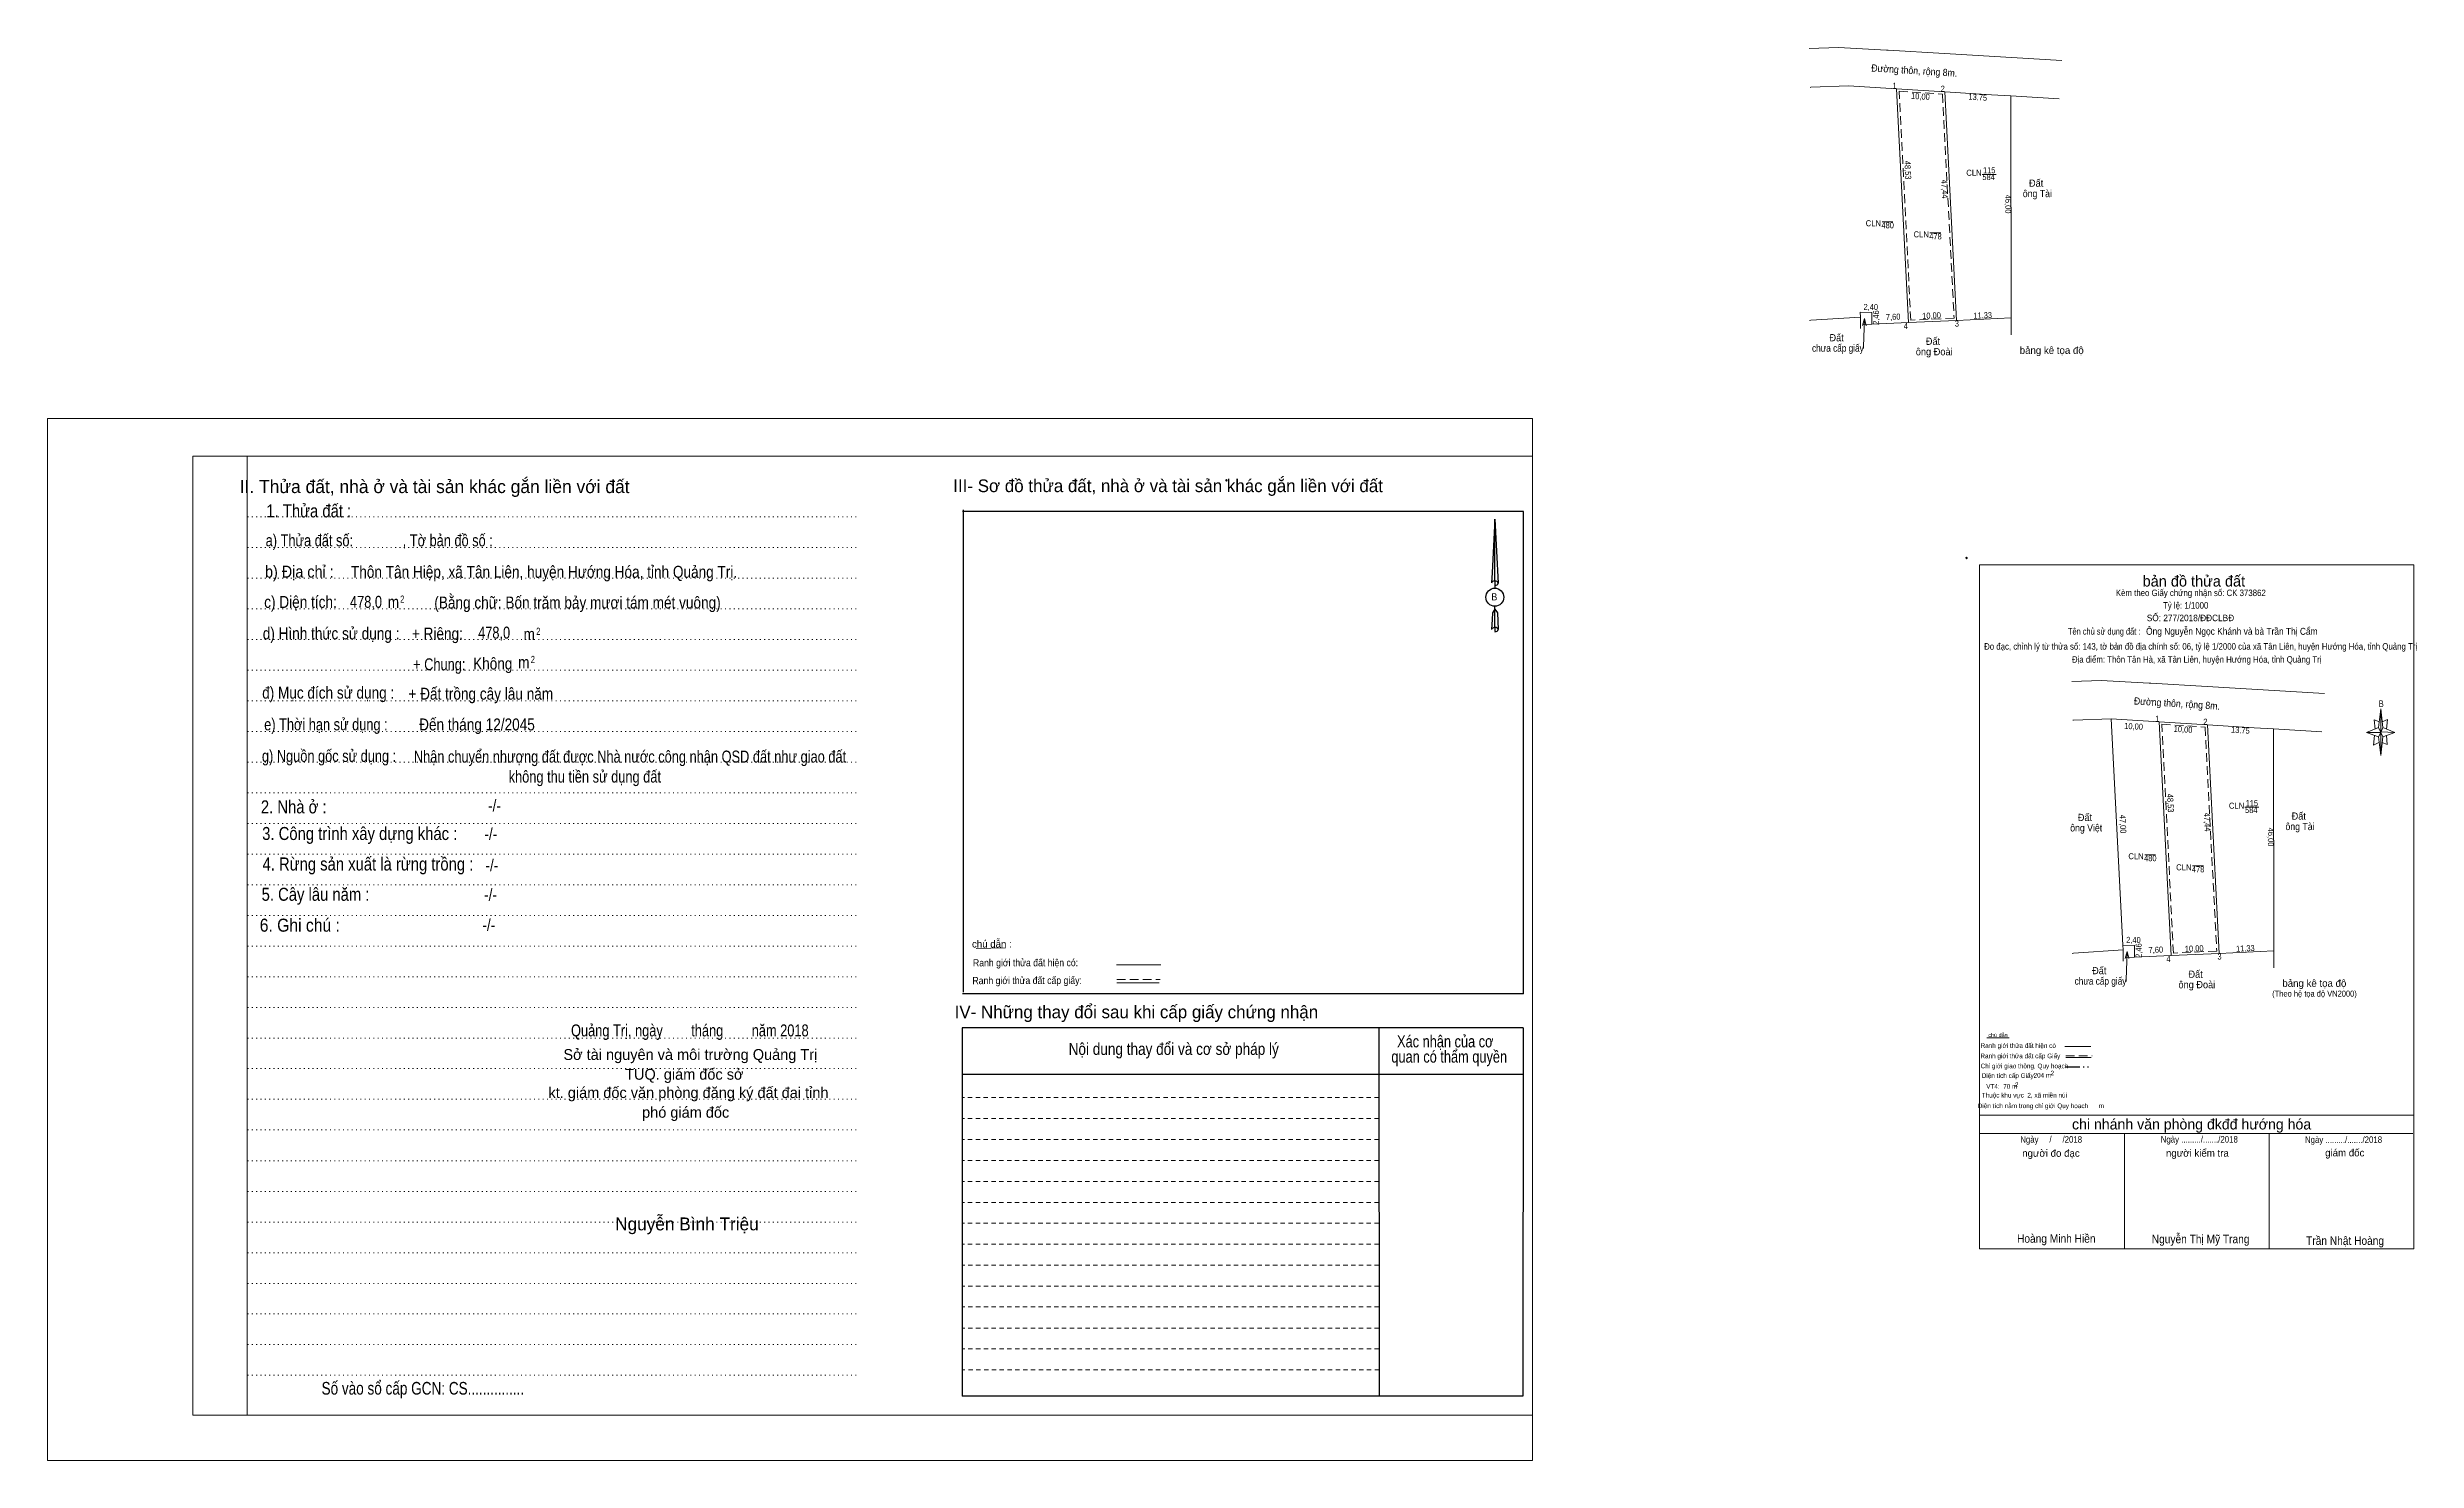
# Model space of a CAD drawing. Header units: metres. Extents: x 548550 to 549358, y 1838633 to 1838926.
# Drawn here: x 548867.3 to 549358.4, y 1838633 to 1838925.9 of the extents above; entities that cross this region are included whole.
import ezdxf
from ezdxf.enums import TextEntityAlignment as Align

# ---------------------------------------------------------------- set-up
doc = ezdxf.new("R2010")
doc.units = ezdxf.units.M
doc.header["$LTSCALE"] = 0.6
doc.header["$PDMODE"] = 32
doc.header["$PDSIZE"] = 0.3
for name, pattern in [('DASH_DOUBLE_DOT', [9.2, 5, -1.2, 0.3, -1.2, 0.3, -1.2]), ('DOTTED', [1.5, 0.3, -1.2]), ('MEDIUM_DASHED', [4.5, 3, -1.5]), ('SHORT_DASHED', [2.7, 1.5, -1.2])]:
    doc.linetypes.add(name, pattern=pattern)
for name, color, linetype, lineweight in [('1', 7, 'DOTTED', 13), ('15', 7, 'Continuous', 13), ('18', 7, 'Continuous', 25), ('2', 7, 'SHORT_DASHED', 13), ('23', 7, 'Continuous', 13), ('28', 7, 'Continuous', 13), ('55', 7, 'Continuous', 13), ('61', 7, 'Continuous', 13)]:
    doc.layers.add(name, color=color, linetype=linetype, lineweight=lineweight)
for name, color, linetype in [('10', 7, 'Continuous'), ('13', 7, 'Continuous'), ('6', 7, 'Continuous'), ('63', 7, 'Continuous')]:
    doc.layers.add(name, color=color, linetype=linetype)

msp = doc.modelspace()

# ---------------------------------------------------------------- linework, layer by layer
at = {"layer": '1', "linetype": 'Continuous'}
for p, q in [((548897.43, 1838841.19), (549175.07, 1838841.19)), ((548897.43, 1838841.19), (548897.43, 1838642.43)), ((549175.07, 1838841.19), (549175.07, 1838640.75)), ((548897.43, 1838642.43), (549175.07, 1838642.43))]:
    msp.add_line(p, q, dxfattribs=at)
at = {"layer": '1'}
for p, q in [((548908.67, 1838841.19), (548908.67, 1838642.43)), ((548908.67, 1838841.19), (548908.67, 1838642.43)), ((548908.75, 1838828.59), (549035.59, 1838828.59)), ((548908.75, 1838822.23), (549035.59, 1838822.23)), ((548908.75, 1838815.87), (549035.59, 1838815.87)), ((548908.75, 1838809.51), (549035.59, 1838809.51)), ((548908.75, 1838803.15), (549035.59, 1838803.15)), ((548908.75, 1838796.79), (549035.59, 1838796.79)), ((548908.75, 1838790.43), (549035.59, 1838790.43)), ((548908.75, 1838784.11), (549035.59, 1838784.11)), ((548908.75, 1838777.71), (549035.59, 1838777.71)), ((548908.75, 1838771.39), (549035.59, 1838771.39)), ((548908.75, 1838765.03), (549035.59, 1838765.03)), ((548908.75, 1838758.67), (549035.59, 1838758.67)), ((548908.75, 1838752.31), (549035.59, 1838752.31)), ((548908.75, 1838745.99), (549035.59, 1838745.99)), ((548908.75, 1838739.63), (549035.59, 1838739.63)), ((548908.75, 1838733.27), (549035.59, 1838733.27)), ((548908.75, 1838726.91), (549035.59, 1838726.91)), ((548908.75, 1838720.55), (549035.59, 1838720.55)), ((548908.75, 1838714.23), (549035.59, 1838714.23)), ((548908.75, 1838707.87), (549035.59, 1838707.87)), ((548908.75, 1838701.51), (549035.59, 1838701.51)), ((548908.75, 1838695.15), (549035.59, 1838695.15)), ((548908.75, 1838688.79), (549035.59, 1838688.79)), ((548908.75, 1838682.43), (549035.59, 1838682.43)), ((548908.75, 1838676.07), (549035.59, 1838676.07)), ((548908.75, 1838669.71), (549035.59, 1838669.71)), ((548908.75, 1838663.39), (549035.59, 1838663.39)), ((548908.75, 1838657.03), (549035.59, 1838657.03)), ((548908.75, 1838650.67), (549035.59, 1838650.67))]:
    msp.add_line(p, q, dxfattribs=at)
at = {"layer": '1', "linetype": 'MEDIUM_DASHED'}
for points in [[(549251.11, 1838916.78), (549260.08, 1838916.21), (549262.49, 1838869.78), (549253.5, 1838869.36)], [(549305.55, 1838785.6), (549314.52, 1838785.03), (549316.93, 1838738.6), (549307.94, 1838738.18)]]:
    msp.add_lwpolyline(points, close=True, dxfattribs=at)
at = {"layer": '1', "linetype": 'Continuous'}
for points in [[(548867.27, 1838632.99), (549175.07, 1838632.99), (549175.07, 1838848.99), (548867.27, 1838848.99)], [(548908.67, 1838841.19), (549175.07, 1838841.19), (549175.07, 1838642.43), (548908.67, 1838642.43)]]:
    msp.add_lwpolyline(points, close=True, dxfattribs=at)
at = {"layer": '15'}
for p, q in [((549250.58, 1838917.31), (549253.03, 1838868.84)), ((549260.56, 1838916.68), (549263.02, 1838869.3)), ((549268.32, 1838899.57), (549270.25, 1838899.57)), ((549270.25, 1838899.57), (549271.22, 1838899.57)), ((549247.57, 1838889.73), (549249.82, 1838889.73)), ((549257.48, 1838887.43), (549259.73, 1838887.43)), ((549243.95, 1838869.71), (549243.69, 1838863.84)), ((549263.02, 1838869.3), (549274.34, 1838869.81)), ((549243.08, 1838868.44), (549243.08, 1838867.65)), ((549245.44, 1838868.5), (549253.03, 1838868.84)), ((549253.03, 1838868.84), (549263.02, 1838869.3)), ((549243.69, 1838863.84), (549243.68, 1838863.5)), ((549305.02, 1838786.13), (549307.47, 1838737.66)), ((549315, 1838785.5), (549317.46, 1838738.12)), ((549322.76, 1838768.39), (549324.69, 1838768.39)), ((549324.69, 1838768.39), (549325.66, 1838768.39)), ((549302.01, 1838758.55), (549304.26, 1838758.55)), ((549311.92, 1838756.25), (549314.17, 1838756.25)), ((549297.52, 1838737.26), (549297.52, 1838736.47)), ((549298.39, 1838738.53), (549298.13, 1838732.66)), ((549299.88, 1838737.32), (549307.47, 1838737.66)), ((549307.47, 1838737.66), (549317.46, 1838738.12)), ((549317.46, 1838738.12), (549328.78, 1838738.63)), ((549298.13, 1838732.66), (549298.12, 1838732.32))]:
    msp.add_line(p, q, dxfattribs=at)
at = {"layer": '15', "linetype": 'MEDIUM_DASHED'}
for p, q in [((549245.44, 1838868.5), (549243.08, 1838868.44)), ((549299.88, 1838737.32), (549297.52, 1838737.26))]:
    msp.add_line(p, q, dxfattribs=at)
at = {"layer": '15'}
for points in [[(549243.05, 1838870.99), (549245.45, 1838870.96), (549245.44, 1838868.5)], [(549243.51, 1838868.23), (549243.95, 1838869.71), (549244.26, 1838868.2)], [(549297.49, 1838739.81), (549299.89, 1838739.78), (549299.88, 1838737.32)], [(549297.95, 1838737.05), (549298.39, 1838738.53), (549298.7, 1838737.02)]]:
    msp.add_lwpolyline(points, dxfattribs=at)
at = {"layer": '18', "lineweight": 13}
for p, q in [((549238.53, 1838925.88), (549232.47, 1838925.62)), ((549248.51, 1838925.32), (549238.53, 1838925.88)), ((549232.81, 1838917.61), (549232.63, 1838917.6)), ((549240.6, 1838917.93), (549232.81, 1838917.61)), ((549243.05, 1838870.99), (549243.1, 1838870)), ((549243.08, 1838868.44), (549243.1, 1838870)), ((549292.97, 1838794.7), (549286.91, 1838794.44)), ((549302.95, 1838794.14), (549292.97, 1838794.7)), ((549287.25, 1838786.43), (549287.07, 1838786.42)), ((549295.04, 1838786.75), (549287.25, 1838786.43)), ((549297.52, 1838737.26), (549297.54, 1838738.82))]:
    msp.add_line(p, q, dxfattribs=at)
at = {"layer": '18'}
for p, q in [((549167.27, 1838828.11), (549167.99, 1838814.87)), ((549167.27, 1838828.11), (549167.99, 1838814.87)), ((549167.27, 1838828.11), (549167.99, 1838814.87)), ((549166.71, 1838816.95), (549166.59, 1838814.91)), ((549167.27, 1838815.31), (549167.27, 1838814.79)), ((549167.27, 1838814.79), (549167.27, 1838814.43)), ((549167.27, 1838814.43), (549167.27, 1838813.91)), ((549167.27, 1838814.43), (549167.27, 1838813.91)), ((549167.27, 1838814.43), (549167.27, 1838813.91)), ((549167.99, 1838814.87), (549167.99, 1838814.91)), ((549167.27, 1838809.43), (549167.27, 1838810.03)), ((549167.27, 1838809.43), (549167.27, 1838810.03)), ((549167.27, 1838809.43), (549167.27, 1838810.03)), ((549167.27, 1838809.43), (549167.83, 1838808.71)), ((549167.27, 1838809.43), (549167.83, 1838808.71)), ((549167.27, 1838809.43), (549167.83, 1838808.71)), ((549167.27, 1838805.67), (549167.27, 1838805.19)), ((549167.83, 1838808.71), (549167.99, 1838805.23)), ((549167.83, 1838808.71), (549167.99, 1838805.23)), ((549167.83, 1838808.71), (549167.99, 1838805.23)), ((549167.27, 1838805.19), (549167.27, 1838804.79)), ((549167.99, 1838805.23), (549167.99, 1838805.27))]:
    msp.add_line(p, q, dxfattribs=at)
at = {"layer": '18', "lineweight": 13}
for points in [[(549232.55, 1838869.3), (549232.81, 1838869.32), (549243.1, 1838870)], [(549295.04, 1838786.75), (549297.49, 1838739.81), (549297.54, 1838738.82)], [(549286.99, 1838738.12), (549287.25, 1838738.14), (549297.54, 1838738.82)]]:
    msp.add_lwpolyline(points, dxfattribs=at)
at = {"layer": '18'}
for points in [[(549167.27, 1838815.31), (549167.27, 1838828.11), (549166.71, 1838816.95)], [(549167.27, 1838805.67), (549167.27, 1838809.43), (549166.79, 1838808.71), (549166.71, 1838807.31), (549166.59, 1838805.27)]]:
    msp.add_lwpolyline(points, dxfattribs=at)
msp.add_ellipse((549167.2903, 1838811.9271), major_axis=(0, 1.8869), ratio=0.983453, dxfattribs=at)
for centre, start_param, end_param in [((549167.291, 1838814.8348), 1.57079633, 3.07445202), ((549167.291, 1838814.8348), 0.06714063, 1.57079633), ((549167.291, 1838814.8348), 4.71238898, 6.28318531), ((549167.291, 1838805.204), 1.57079633, 2.49106941), ((549167.291, 1838805.204), 0.06714063, 1.57079633), ((549167.291, 1838805.204), 2.49106941, 3.07427841), ((549167.291, 1838805.204), 4.71238898, 6.28318531)]:
    msp.add_ellipse(centre, major_axis=(0.6803, 0), ratio=0.655448, start_param=start_param, end_param=end_param, dxfattribs=at)
at = {"layer": '2'}
for p, q in [((549143.23, 1838703.87), (549056.87, 1838703.87)), ((549143.23, 1838699.55), (549056.87, 1838699.55)), ((549143.23, 1838695.19), (549056.87, 1838695.19)), ((549143.23, 1838690.83), (549056.87, 1838690.83)), ((549143.23, 1838686.51), (549056.87, 1838686.51)), ((549143.23, 1838682.19), (549056.87, 1838682.19)), ((549143.23, 1838677.83), (549056.87, 1838677.83)), ((549143.27, 1838673.51), (549056.87, 1838673.51)), ((549143.27, 1838669.15), (549056.87, 1838669.15)), ((549143.27, 1838664.83), (549056.87, 1838664.83)), ((549143.27, 1838660.47), (549056.87, 1838660.47)), ((549143.27, 1838656.15), (549056.87, 1838656.15)), ((549143.31, 1838651.83), (549056.87, 1838651.83))]:
    msp.add_line(p, q, dxfattribs=at)
at = {"layer": '23'}
for p, q in [((549248.84, 1838925.3), (549248.51, 1838925.32)), ((549260.51, 1838924.6), (549248.84, 1838925.3)), ((549284.8, 1838923.13), (549260.51, 1838924.6)), ((549240.6, 1838917.93), (549250.58, 1838917.31)), ((549250.58, 1838917.31), (549260.56, 1838916.68)), ((549260.56, 1838916.68), (549270.25, 1838916.07)), ((549270.25, 1838916.07), (549274.28, 1838915.81)), ((549303.28, 1838794.12), (549302.95, 1838794.14)), ((549314.95, 1838793.42), (549303.28, 1838794.12)), ((549339.24, 1838791.95), (549314.95, 1838793.42)), ((549295.04, 1838786.75), (549305.02, 1838786.13)), ((549305.02, 1838786.13), (549315, 1838785.5)), ((549315, 1838785.5), (549324.69, 1838784.89)), ((549324.69, 1838784.89), (549328.72, 1838784.63))]:
    msp.add_line(p, q, dxfattribs=at)
at = {"layer": '28', "lineweight": 25}
for p, q in [((549057.07, 1838830.03), (549057.07, 1838730.07)), ((549173.23, 1838729.71), (549056.95, 1838729.71)), ((549143.23, 1838722.67), (549143.31, 1838646.35)), ((549173.15, 1838722.67), (549173.11, 1838646.35)), ((549173.11, 1838712.99), (549056.87, 1838712.99)), ((549173.11, 1838646.35), (549056.87, 1838646.35))]:
    msp.add_line(p, q, dxfattribs=at)
at = {"layer": '28'}
for p, q in [((549267.78, 1838741.06), (549267.78, 1838798.44)), ((549350.44, 1838784.9), (549350.94, 1838788.8)), ((549350.44, 1838783), (549347.94, 1838783.9)), ((549351.34, 1838783), (549350.94, 1838779.1)), ((549352.24, 1838781.4), (549351.24, 1838781.8)), ((549351.34, 1838784.9), (549353.84, 1838783.9)), ((549352.14, 1838783.3), (549352.24, 1838781.4)), ((549267.78, 1838719.8), (549267.78, 1838741.06)), ((549269.28, 1838720.58), (549273.88, 1838720.58)), ((549285.44, 1838718.8), (549290.82, 1838718.8)), ((549285.64, 1838716.56), (549290.9, 1838716.56)), ((549267.78, 1838704.56), (549357.78, 1838704.56)), ((549267.78, 1838700.76), (549357.58, 1838700.76)), ((549267.78, 1838700.76), (549357.58, 1838700.76)), ((549267.78, 1838700.76), (549357.58, 1838700.76)), ((549297.78, 1838676.86), (549297.78, 1838700.76)), ((549327.78, 1838676.86), (549327.78, 1838700.76))]:
    msp.add_line(p, q, dxfattribs=at)
at = {"layer": '28', "linetype": 'DASH_DOUBLE_DOT', "lineweight": 25}
msp.add_line((549285.54, 1838714.6), (549290.78, 1838714.6), dxfattribs=at)
at = {"layer": '28', "linetype": 'MEDIUM_DASHED'}
msp.add_line((549285.64, 1838716.88), (549291.08, 1838716.88), dxfattribs=at)
at = {"layer": '28', "linetype": 'SHORT_DASHED'}
msp.add_line((549143.23, 1838708.23), (549056.87, 1838708.23), dxfattribs=at)
at = {"layer": '28', "lineweight": 25}
for points in [[(549173.23, 1838729.71), (549173.23, 1838829.67), (549056.95, 1838829.67)], [(549173.15, 1838722.67), (549056.87, 1838722.67), (549056.87, 1838646.35)]]:
    msp.add_lwpolyline(points, dxfattribs=at)
at = {"layer": '28'}
for points in [[(549267.78, 1838798.44), (549267.78, 1838818.66), (549357.78, 1838818.66), (549357.78, 1838719.8)], [(549350.64, 1838786.1), (549349.54, 1838786.5), (549349.74, 1838784.6)], [(549351.24, 1838786.1), (549352.34, 1838786.6), (549352.14, 1838784.6)], [(549350.94, 1838783.9), (549350.44, 1838784.9), (549347.94, 1838783.9)], [(549349.64, 1838783.3), (549349.44, 1838781.3), (549350.54, 1838781.8)], [(549350.94, 1838783.9), (549351.34, 1838783), (549353.84, 1838783.9)], [(549357.78, 1838719.8), (549357.78, 1838676.86), (549267.78, 1838676.86), (549267.78, 1838719.8)], [(549357.78, 1838676.86), (549267.78, 1838676.86), (549267.78, 1838700.76)]]:
    msp.add_lwpolyline(points, dxfattribs=at)
for points in [[(549350.94, 1838788.8), (549351.34, 1838784.9), (549350.94, 1838783.9)], [(549350.94, 1838783.9), (549347.94, 1838783.9), (549350.44, 1838784.9), (549351.34, 1838783), (549353.84, 1838783.9), (549350.94, 1838784)], [(549350.94, 1838783.9), (549350.94, 1838779.1), (549350.44, 1838783)]]:
    msp.add_lwpolyline(points, close=True, dxfattribs=at)
for p in [(549111.67, 1838836.15), (549265.08, 1838820.06)]:
    msp.add_point(p, dxfattribs=at)
at = {"layer": '55'}
for p, q in [((549059.79, 1838739.15), (549065.87, 1838739.23)), ((549088.87, 1838735.75), (549098.03, 1838735.75)), ((549088.95, 1838732.03), (549097.75, 1838732.03)), ((549088.95, 1838732.03), (549097.75, 1838732.03))]:
    msp.add_line(p, q, dxfattribs=at)
at = {"layer": '55', "linetype": 'MEDIUM_DASHED'}
msp.add_line((549088.95, 1838732.71), (549097.95, 1838732.71), dxfattribs=at)
at = {"layer": '61'}
for p, q in [((549274.28, 1838915.81), (549284.27, 1838915.2)), ((549328.72, 1838784.63), (549338.71, 1838784.02))]:
    msp.add_line(p, q, dxfattribs=at)
for points in [[(549274.34, 1838866.31), (549274.34, 1838869.81), (549274.28, 1838915.81)], [(549328.78, 1838735.13), (549328.78, 1838738.63), (549328.72, 1838784.63)]]:
    msp.add_lwpolyline(points, dxfattribs=at)

# ---------------------------------------------------------------- texts
at = {"layer": '1'}
for s, width, p in [('CLN', 0.95, (549266.605, 1838899.27)), ('584', 0.85, (549269.64, 1838898.38)), ('115', 0.85, (549269.765, 1838899.8)), ('CLN', 0.95, (549245.755, 1838888.81)), ('480', 0.85, (549248.72, 1838888.39)), ('CLN', 0.95, (549255.665, 1838886.51)), ('478', 0.85, (549258.625, 1838886.09)), ('CLN', 0.95, (549321.045, 1838768.09)), ('584', 0.85, (549324.08, 1838767.2)), ('115', 0.85, (549324.205, 1838768.62)), ('CLN', 0.95, (549300.195, 1838757.63)), ('480', 0.85, (549303.16, 1838757.21)), ('CLN', 0.95, (549310.105, 1838755.33)), ('478', 0.85, (549313.065, 1838754.91))]:
    msp.add_text(s, height=1.25, dxfattribs=dict(at, width=width)).set_placement(p, align=Align.CENTER)
at = {"layer": '10'}
for s, height, p in [('TUQ. giám đốc sở', 2.25, (548999.29, 1838711.93)), ('kt. giám đốc văn phòng đăng ký đất đai tỉnh', 2.25, (549000.155, 1838708.13)), ('phó giám đốc', 2.25, (548999.57, 1838704.05)), ('Nguyễn Bình Triệu', 2.67, (548999.83, 1838680.71))]:
    msp.add_text(s, height=height, dxfattribs=at).set_placement(p, align=Align.CENTER)
at = {"layer": '13', "width": 0.8}
for s, p in [('Nhận chuyển nhượng đất được Nhà nước công nhận QSD đất như giao đất ', (548988.395, 1838777.66)), ('không thu tiền sử dụng đất', (548978.665, 1838773.51))]:
    msp.add_text(s, height=2.48, dxfattribs=at).set_placement(p, align=Align.CENTER)
at = {"layer": '15', "width": 0.9}
for p in [(549254.1885, 1838920.3321), (549308.6285, 1838789.1521)]:
    msp.add_text('Đường thôn, rộng 8m.', height=1.5, rotation=356.445, dxfattribs=at).set_placement(p, align=Align.CENTER)
at = {"layer": '18'}
for s, height, p in [('II. Thửa đất, nhà ở và tài sản khác gắn liền với đất', 2.7, (548947.54, 1838833.51)), ('Sở tài nguyên và môi trường Quảng Trị', 2.25, (549000.545, 1838716.03))]:
    msp.add_text(s, height=height, dxfattribs=at).set_placement(p, align=Align.CENTER)
for s, height, width, p in [('1. Thửa đất :', 2.7, 0.85, (548921.45, 1838828.47)), ('a) Thửa đất số:              , Tờ bản đồ số : ', 2.475, 0.8, (548936.425, 1838822.47)), ('b) Địa chỉ : ', 2.475, 0.9, (548919.91, 1838815.99)), (' Thôn Tân Hiệp, xã Tân Liên, huyện Hướng Hóa, tỉnh Quảng Trị.', 2.48, 0.85, (548969.825, 1838815.95)), ('c) Diện tích: ', 2.48, 0.85, (548920.125, 1838809.71)), (' m', 2.475, 0.85, (548938.605, 1838809.7)), ('2', 1.5, 0.75, (548940.83, 1838810.78)), ('B', 1.5, 0.9, (549167.19, 1838811.25)), ('d) Hình thức sử dụng :', 2.475, 0.85, (548926.08, 1838803.19)), ('+ Riêng: ', 2.475, 0.85, (548948.505, 1838803.15)), ('2', 1.5, 0.75, (548969.02, 1838804.11)), (' m', 2.475, 0.85, (548966.755, 1838803.03)), ('       + Chung:', 2.475, 0.8, (548945.93, 1838796.79)), ('Không', 2.475, 0.85, (548959.585, 1838796.95)), (' m', 2.475, 0.85, (548965.635, 1838797.19)), ('2', 1.5, 0.75, (548967.9, 1838798.27)), ('đ) Mục đích sử dụng :', 2.475, 0.85, (548925.48, 1838790.91)), ('+ Đất trồng cây lâu năm', 2.48, 0.85, (548957.105, 1838790.69)), ('e) Thời hạn sử dụng :', 2.475, 0.8, (548925.005, 1838784.34)), ('g) Nguồn gốc sử dụng :', 2.475, 0.8, (548925.655, 1838777.8)), ('2. Nhà ở :', 2.7, 0.85, (548918.335, 1838767.13)), ('3. Công trình xây dựng khác :', 2.7, 0.85, (548932.015, 1838761.61)), ('4. Rừng sản xuất là rừng trồng :', 2.7, 0.85, (548933.71, 1838755.29)), ('5. Cây lâu năm :', 2.7, 0.85, (548922.85, 1838749.01)), ('6. Ghi chú :', 2.7, 0.9, (548919.595, 1838742.61)), ('Quảng Trị, ngày        tháng        năm 2018', 2.48, 0.8, (549000.435, 1838720.91)), ('Số vào sổ cấp GCN: CS...............', 2.625, 0.8, (548945.09, 1838646.67))]:
    msp.add_text(s, height=height, dxfattribs=dict(at, width=width)).set_placement(p, align=Align.CENTER)
at = {"layer": '28'}
for s, height, p in [('bảng kê tọa độ', 1.5, (549282.72, 1838862.36)), ('III- Sơ đồ thửa đất, nhà ở và tài sản khác gắn liền với đất', 2.625, (549099.565, 1838833.71)), ('bản đồ thửa đất', 2.25, (549312.185, 1838814.14)), ('bảng kê tọa độ', 1.5, (549337.16, 1838731.18)), ('IV- Những thay đổi sau khi cấp giấy chứng nhận', 2.625, (549092.995, 1838724.67)), ('chi nhánh văn phòng đkđđ hướng hóa', 2.187, (549311.715, 1838701.62)), ('người đo đạc', 1.5, (549282.565, 1838695.96)), ('người kiểm tra', 1.5, (549312.915, 1838695.98)), ('giám đốc', 1.5, (549343.465, 1838696.04))]:
    msp.add_text(s, height=height, dxfattribs=at).set_placement(p, align=Align.CENTER)
for s, height, width, p in [('Kèm theo Giấy chứng nhận số: CK 373862', 1.35, 0.9, (549311.555, 1838812.16)), ('Tỷ lệ: 1/1000', 1.35, 0.9, (549310.485, 1838809.56)), ('Tên chủ sử dụng đất :', 1.35, 0.85, (549293.595, 1838804.18)), ('SỐ: 277/2018/ĐĐCLBĐ', 1.35, 0.95, (549311.48, 1838806.96)), ('Đo đạc, chỉnh lý từ thửa số: 143, tờ bản đồ địa chính số: 06, tỷ lệ 1/2000 của xã Tân Liên, huyện Hướng Hóa, tỉnh Quảng Trị', 1.35, 0.9, (549313.59, 1838801.06)), ('Địa điểm: Thôn Tân Hà, xã Tân Liên, huyện Hướng Hóa, tỉnh Quảng Trị', 1.35, 0.9, (549312.78, 1838798.36)), ('B', 1.378, 0.8, (549351.04, 1838789.16)), ('-/-', 2.475, 0.85, (548959.94, 1838767.51)), ('-/-', 2.475, 0.85, (548959.19, 1838761.65)), ('-/-', 2.475, 0.85, (548959.41, 1838755.16)), ('-/-', 2.475, 0.85, (548959.13, 1838749.03)), ('-/-', 2.475, 0.85, (548958.77, 1838742.77)), ('(Theo hệ tọa độ VN2000)', 1.25, 0.9, (549337.19, 1838729.15)), ('(Theo hệ tọa độ VN2000)', 1.25, 0.9, (549337.19, 1838729.15)), ('Nội dung thay đổi và cơ sở pháp lý', 2.475, 0.85, (549100.735, 1838717.07)), (' quan có thẩm quyền', 2.475, 0.8, (549157.47, 1838715.47)), ('Xác nhận của cơ', 2.475, 0.8, (549157.02, 1838718.63)), ('Ranh giới thửa đất cấp Giấy', 0.96, 0.9, (549276.22, 1838716.38)), ('Ranh giới thửa đất hiện có ', 0.96, 0.9, (549275.965, 1838718.52)), ('chú dẫn', 0.8, 1.05, (549271.59, 1838720.78)), ('Diện tích cấp Giấy: ', 0.96, 0.9, (549273.975, 1838712.3)), ('Chỉ giới giao thông, Quy hoạch', 0.96, 0.9, (549277.07, 1838714.3)), ('204 m ', 0.96, 0.85, (549280.97, 1838712.38)), ('2', 0.96, 0.8, (549282.85, 1838712.84)), ('Thuộc khu vực  2, xã miền núi', 0.96, 0.9, (549277.05, 1838708.24)), (' VT4:  70 m ', 0.96, 0.9, (549272.38, 1838710.07)), ('2', 0.96, 0.8, (549275.47, 1838710.42)), ('Diện tích nằm trong chỉ giới Quy hoạch      m', 0.96, 0.9, (549280.475, 1838706.04)), ('Ngày     /     /2018', 1.35, 0.9, (549282.605, 1838698.88)), ('Ngày ........./......./2018', 1.35, 0.9, (549313.31, 1838698.9)), ('Ngày ........./......./2018', 1.35, 0.9, (549343.21, 1838698.84)), ('Hoàng Minh Hiền', 1.75, 0.9, (549283.67, 1838678.14)), ('Nguyễn Thị Mỹ Trang', 1.75, 0.9, (549313.585, 1838678.04)), ('Trần Nhật Hoàng', 1.75, 0.9, (549343.53, 1838677.7))]:
    msp.add_text(s, height=height, dxfattribs=dict(at, width=width)).set_placement(p, align=Align.CENTER)
at = {"layer": '28', "width": 0.9}
msp.add_text('Ông Nguyễn Ngọc Khánh và bà Trần Thị Cẩm', height=1.44, dxfattribs=at).set_placement((549302.28, 1838804.14))
at = {"layer": '55'}
msp.add_text('chú dẫn :', height=1.495, rotation=359.974, dxfattribs=at).set_placement((549063.0347, 1838739.3278), align=Align.CENTER)
at = {"layer": '55', "width": 0.9}
for s, p in [('Ranh giới thửa đất hiện có:', (549070.0182, 1838735.4348)), ('Ranh giới thửa đất cấp giấy:', (549070.3582, 1838731.7558))]:
    msp.add_text(s, height=1.495, rotation=0.135, dxfattribs=at).set_placement(p, align=Align.CENTER)
at = {"layer": '6'}
for s, width, p in [('478,0', 0.8, (548933.31, 1838809.73)), ('(Bằng chữ: Bốn trăm bảy mươi tám mét vuông)', 0.85, (548977.15, 1838809.59)), ('478,0', 0.8, (548959.87, 1838803.35)), ('Đến tháng 12/2045', 0.85, (548956.315, 1838784.32))]:
    msp.add_text(s, height=2.48, dxfattribs=dict(at, width=width)).set_placement(p, align=Align.CENTER)
at = {"layer": '63'}
for s, width, p in [(' 1', 0.75, (549250.58, 1838917.31)), (' 2', 0.85, (549260.56, 1838916.68)), (' 4', 0.85, (549252.9, 1838867.49)), (' 3', 0.8, (549263.49, 1838868.01)), (' 1', 0.75, (549305.02, 1838786.13)), (' 2', 0.85, (549315, 1838785.5)), (' 4', 0.85, (549307.34, 1838736.31)), (' 3', 0.8, (549317.93, 1838736.83))]:
    msp.add_text(s, height=1.25, dxfattribs=dict(at, width=width)).set_placement(p, align=Align.RIGHT)
for s, height, rotation, width, p in [('10,00', 1.25, 356.388, 0.9, (549255.4706, 1838915.1032)), ('13.75', 1.25, 356.445, 0.85, (549267.3512, 1838914.9269)), ('48,53', 1.25, 272.894, 0.85, (549252.2814, 1838900.4116)), ('47,44', 1.25, 272.972, 0.9, (549259.9057, 1838896.4874)), ('46,00', 1.2, 270.075, 0.85, (549273.0923, 1838893.4008)), ('2,40', 1.25, 359.284, 0.85, (549245.2122, 1838871.4523)), ('2,46', 1.25, 89.767, 0.85, (549246.9157, 1838869.8725)), ('7,60', 1.25, 2.565, 0.9, (549249.882, 1838869.4141)), ('10,00', 1.25, 2.636, 0.9, (549257.8413, 1838869.6848)), ('11.33', 1.25, 2.565, 0.85, (549268.447, 1838869.7209)), ('10,00', 1.25, 356.445, 0.9, (549299.6562, 1838784.5453)), ('10,00', 1.25, 356.388, 0.9, (549309.9106, 1838783.9232)), ('13.75', 1.25, 356.445, 0.85, (549321.7912, 1838783.7469)), ('47,00', 1.25, 272.988, 0.9, (549296.8662, 1838764.8776)), ('48,53', 1.25, 272.894, 0.85, (549306.7214, 1838769.2316)), ('47,44', 1.25, 272.972, 0.9, (549314.3457, 1838765.3074)), ('46,00', 1.2, 270.075, 0.85, (549327.5323, 1838762.2208)), ('2,40', 1.25, 359.284, 0.85, (549299.6522, 1838740.2723)), ('2,46', 1.25, 89.767, 0.85, (549301.3557, 1838738.6925)), ('7,60', 1.25, 2.565, 0.9, (549304.322, 1838738.2341)), ('10,00', 1.25, 2.636, 0.9, (549312.2813, 1838738.5048)), ('11.33', 1.25, 2.565, 0.85, (549322.887, 1838738.5409))]:
    msp.add_text(s, height=height, rotation=rotation, dxfattribs=dict(at, width=width)).set_placement(p, align=Align.CENTER)
for s, width, p in [('ông Tài', 0.9, (549279.745, 1838894.84)), ('Đất ', 0.95, (549279.75, 1838897)), ('chưa cấp giấy', 0.85, (549238.4, 1838862.81)), ('Đất ', 0.95, (549238.4, 1838864.97)), ('Đất ', 0.95, (549258.37, 1838864.23)), ('ông Đoài', 0.95, (549258.365, 1838862.07)), ('Đất ', 0.95, (549289.87, 1838765.54)), ('Đất ', 0.95, (549334.19, 1838765.82)), ('ông Việt', 0.9, (549289.87, 1838763.38)), ('ông Tài', 0.9, (549334.185, 1838763.66)), ('chưa cấp giấy', 0.85, (549292.84, 1838731.63)), ('Đất ', 0.95, (549292.84, 1838733.79)), ('ông Đoài', 0.95, (549312.805, 1838730.89)), ('Đất ', 0.95, (549312.81, 1838733.05))]:
    msp.add_text(s, height=1.5, dxfattribs=dict(at, width=width)).set_placement(p, align=Align.CENTER)

doc.saveas('drawing.dxf')
